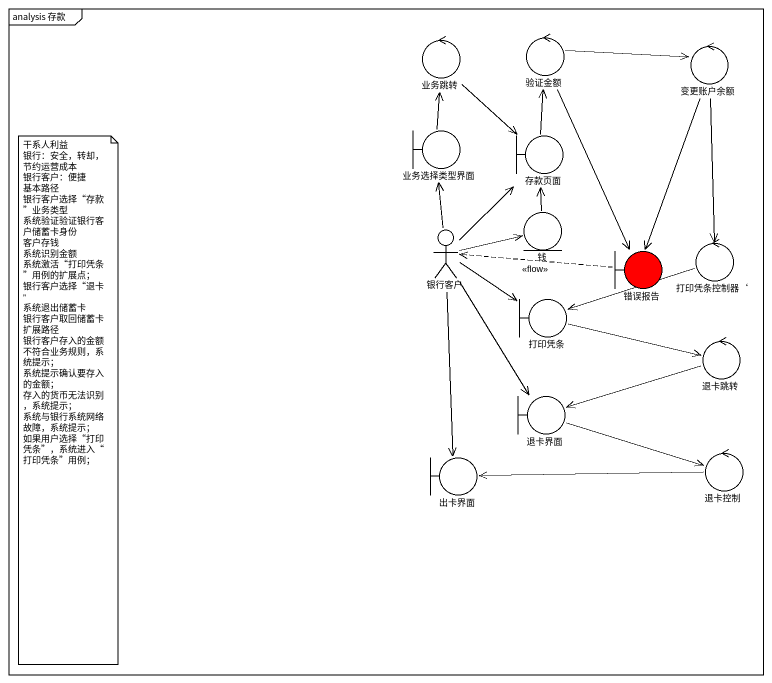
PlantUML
@startuml
mainframe analysis 存款
control 业务跳转
control 验证金额
control 变更账户余额
boundary 业务选择类型界面
boundary 存款页面
actor 银行客户
entity 钱
boundary 错误报告 #FF0000
control "打印凭条控制器‘" as 打印凭条控制器
boundary 打印凭条
control 退卡跳转
boundary 退卡界面
boundary 出卡界面
control 退卡控制
业务跳转 --> 存款页面
验证金额 -right-> 变更账户余额
验证金额 --> 错误报告
变更账户余额 --> 错误报告
变更账户余额 --> 打印凭条控制器
业务选择类型界面 -up-> 业务跳转
存款页面 -up-> 验证金额
银行客户 -up-> 业务选择类型界面
银行客户 -up-> 存款页面
银行客户 -right-> 钱
银行客户 -right-> 打印凭条
银行客户 --> 退卡界面
银行客户 --> 出卡界面
钱 -up-> 存款页面
错误报告 .left.> 银行客户 : <<flow>>
打印凭条控制器 -left-> 打印凭条
打印凭条 -right-> 退卡跳转
退卡跳转 -left-> 退卡界面
退卡界面 -right-> 退卡控制
退卡控制 -left-> 出卡界面
note as N1
  干系人利益
  银行：安全，转却，节约运营成本
  银行客户：便捷
  基本路径
  银行客户选择“存款”业务类型
  系统验证验证银行客户储蓄卡身份
  客户存钱
  系统识别金额
  系统激活“打印凭条”用例的扩展点；
  银行客户选择“退卡”
  系统退出储蓄卡
  银行客户取回储蓄卡
  扩展路径
  银行客户存入的金额不符合业务规则，系统提示；
  系统提示确认要存入的金额；
  存入的货币无法识别，系统提示；
  系统与银行系统网络故障，系统提示；
  如果用户选择“打印凭条”，系统进入“打印凭条”用例；
end note
@enduml
